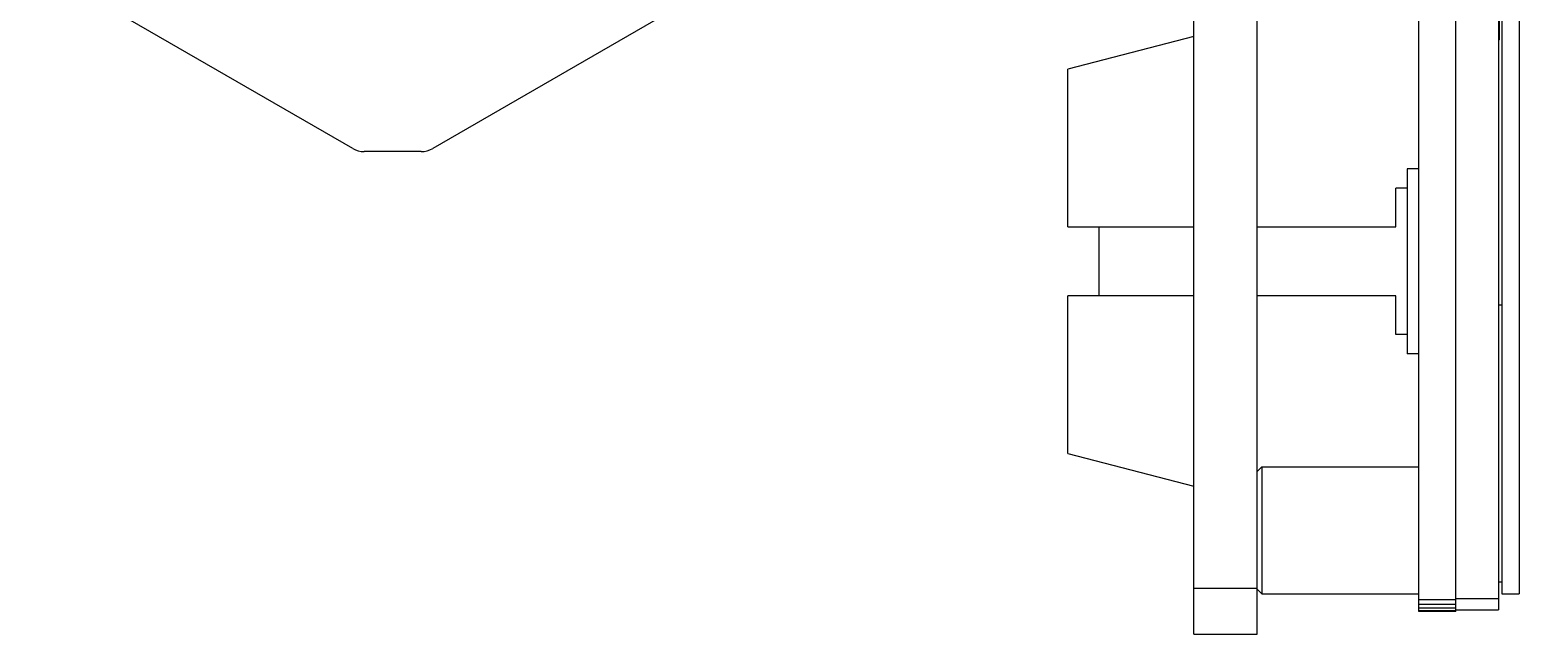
# Model space of a CAD drawing. Header units: inches. Extents: x -128 to 290, y -30 to 138.
# Drawn here: x -127.1 to -62.5, y -22.8 to 3.4 of the extents above; entities that cross this region are included whole.
import ezdxf

# ---------------------------------------------------------------- set-up
doc = ezdxf.new("R2010")
doc.units = ezdxf.units.IN
doc.header["$LTSCALE"] = 1.21
doc.header["$MEASUREMENT"] = 0
doc.layers.get('0').update_dxf_attribs({"linetype": 'CONTINUOUS'})

msp = doc.modelspace()

# ---------------------------------------------------------------- linework, layer by layer
at = {"color": 7, "linetype": 'Continuous'}
for p, q in [((-76.634, -22.792), (-76.634, 47.308)), ((-73.884, -22.792), (-73.884, 47.308)), ((-66.884, -21.802), (-66.884, 47.315)), ((-65.284, -21.802), (-65.284, 47.315)), ((-63.434, 47.258), (-63.434, -21.742)), ((-63.284, 46.558), (-63.284, -21.042)), ((-62.534, 46.558), (-62.534, -21.042)), ((-63.384, 2.958), (-63.384, 24.958)), ((-87.389, 11.072), (-109.606, -1.755)), ((-113.07, -1.755), (-127.061, 6.322)), ((-76.634, 3.09), (-82.084, 1.679)), ((-63.384, 2.958), (-63.434, 2.958)), ((-82.084, -5.142), (-82.084, 1.679)), ((-110.106, -1.889), (-112.57, -1.889)), ((-66.884, -2.642), (-67.384, -2.642)), ((-67.384, -2.642), (-67.384, -10.642)), ((-67.384, -3.467), (-67.884, -3.467)), ((-67.884, -5.142), (-67.884, -3.467)), ((-82.084, -5.142), (-76.634, -5.142)), ((-80.744, -5.142), (-80.744, -8.142)), ((-73.884, -5.142), (-67.884, -5.142)), ((-76.634, -8.142), (-82.084, -8.142)), ((-82.084, -14.963), (-82.084, -8.142)), ((-67.884, -8.142), (-73.884, -8.142)), ((-67.884, -9.817), (-67.884, -8.142)), ((-63.284, -8.542), (-63.434, -8.542)), ((-67.384, -9.817), (-67.884, -9.817)), ((-66.884, -10.642), (-67.384, -10.642)), ((-82.084, -14.963), (-76.634, -16.373)), ((-73.684, -15.542), (-73.884, -15.742)), ((-73.684, -15.542), (-66.884, -15.542)), ((-73.684, -15.542), (-73.684, -21.042)), ((-63.284, -20.542), (-63.434, -20.542)), ((-76.634, -20.792), (-73.884, -20.792)), ((-73.684, -21.042), (-73.884, -20.842)), ((-73.684, -21.042), (-66.884, -21.042)), ((-65.284, -21.242), (-63.434, -21.242)), ((-63.284, -21.042), (-62.534, -21.042)), ((-66.884, -21.295), (-65.284, -21.295)), ((-66.884, -21.49), (-65.284, -21.49)), ((-66.884, -21.656), (-65.284, -21.656)), ((-66.884, -21.766), (-65.284, -21.766)), ((-66.884, -21.795), (-65.284, -21.795)), ((-65.284, -21.742), (-63.434, -21.742)), ((-76.634, -22.792), (-73.884, -22.792))]:
    msp.add_line(p, q, dxfattribs=at)
for centre, start, end in [((-112.57, -0.889), 240, 270), ((-110.106, -0.889), 270, 300)]:
    msp.add_arc(centre, 1, start, end, dxfattribs=at)

doc.saveas('drawing.dxf')
